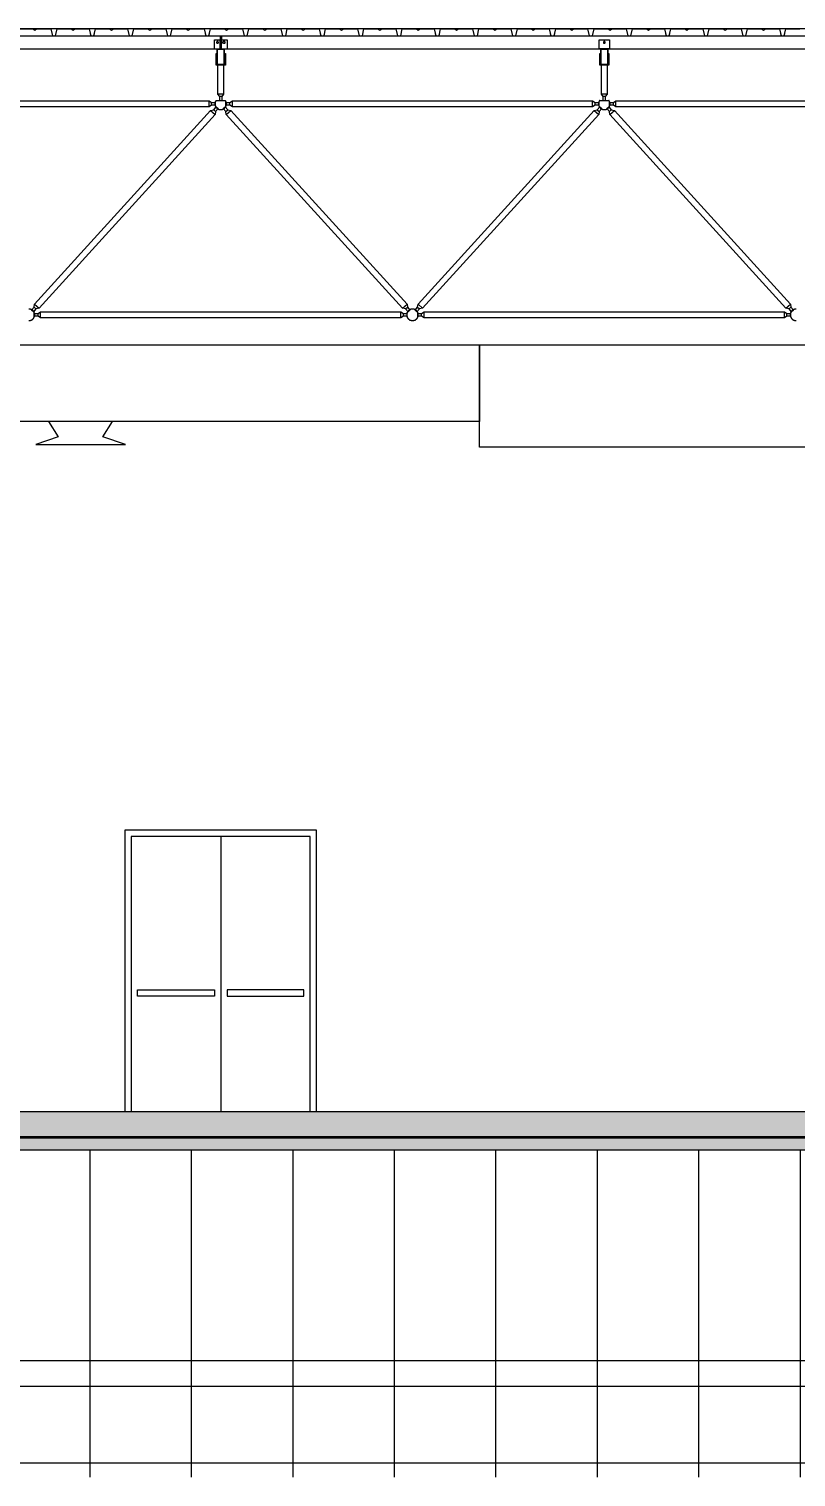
# Model space of a CAD drawing. Header units: centimetres. Extents: x 26200 to 152500, y -600 to 9300.
# Drawn here: x 130065 to 130665, y 914 to 2047 of the extents above; entities that cross this region are included whole.
import ezdxf

# ---------------------------------------------------------------- set-up
doc = ezdxf.new("R2010")
doc.units = ezdxf.units.CM
doc.layers.add('ROTAS-KESIT-KANAL-UFLEME', color=20, linetype='Continuous')
doc.layers.add('ROTAS-MIMARI-KESIT', color=8, linetype='Continuous')

msp = doc.modelspace()

# ---------------------------------------------------------------- hatches: boundary and pattern name
at = {"layer": 'ROTAS-MIMARI-KESIT'}
h = msp.add_hatch(dxfattribs=at)
h.set_pattern_fill('ANSI33', color=256, style=0)
h.set_pattern_definition([(45, (84445.261, 23206.629), (-4.49012806, 4.49012806), []), (45, (84449.7513, 23206.629), (-4.49012806, 4.49012806), [3.175, -1.5875])])
h.paths.add_polyline_path([(145009.7, 1180.4), (145009.7, 1200.4), (129119.7, 1200.4), (129119.7, 1180.4)])
h.paths.add_polyline_path([(145009.7, 1200.4), (145009.7, 1180.4), (146908.2, 1180.4), (146908.2, 1200.4)])
h = msp.add_hatch(dxfattribs=at)
h.set_pattern_fill('AR-CONC', color=256, scale=0.1, style=0)
h.set_pattern_definition([(50, (-3729.7674, 2354.189), (1.82184669, -0.159390855), [0.1905, -2.0955]), (355, (-3729.7674, 2354.189), (-0.352434214, 1.910568452), [0.1524, -1.676405842]), (100.4514447, (-3729.6156, 2354.1757), (1.46941247, 1.75117752), [0.161900088, -1.780902446]), (46.1842, (-3729.7674, 2354.697), (2.71079041, -0.42042328), [0.28575, -3.14325]), (96.6355576, (-3729.5415, 2354.662), (2.37404134, 2.474261246), [0.24285023, -2.67135608]), (351.1841512, (-3729.7674, 2354.697), (2.37404134, 2.474261246), [0.22859967, -2.51459732]), (21, (-3729.5134, 2354.57), (1.516143913, -1.022651982), [0.1905, -2.0955]), (326, (-3729.5134, 2354.57), (0.618020284, 1.841879661), [0.1524, -1.6764]), (71.451445, (-3729.387, 2354.4848), (2.134164193, 0.819227689), [0.161900088, -1.780899376]), (37.5, (-3729.7674, 2354.189), (0.0308860325, 0.8455503887), [0, -1.65608, 0, -1.7018, 0, -1.68275]), (7.5, (-3729.7674, 2354.189), (0.668196625, 1.001805748), [0, -0.97028, 0, -1.61798, 0, -0.64135]), (327.5, (-3730.33384, 2354.189), (1.3559059517, -0.05728744), [0, -0.635, 0, -1.9812, 0, -2.6289]), (317.5, (-3730.5878, 2354.189), (1.481291814, 0.25426491), [0, -0.8255, 0, -1.31572, 0, -1.8669])])
h.paths.add_polyline_path([(146882.7, 1180.4), (129119.7, 1180.4), (129119.7, 1170.4), (146882.7, 1170.4)])
h = msp.add_hatch(dxfattribs=at)
h.set_pattern_fill('LINE', color=256, scale=5, angle=45, style=0)
h.set_pattern_definition([(90, (279099.306, 394723.31), (-79.375, 0), [])])
h.paths.add_polyline_path([(127350.7, 1006.4), (127350.7, 1160.4), (129104.7, 1160.4), (129104.7, 1170.4), (144988.7, 1170.4), (144999.7, 1170.4), (146882.7, 1170.4), (146882.7, 924.4), (146868.2, 924.4), (146868.2, 914.4), (145584.7, 914.4), (145584.7, 924.4), (145565.2, 924.9), (145565.2, 1005.9), (145164.2, 1005.9), (145164.2, 924.4), (145144.7, 924.4), (145144.7, 914.4), (143784.7, 914.4), (143784.7, 924.4), (143765.2, 924.4), (143765.2, 1005.9), (143364.2, 1005.9), (143364.2, 924.4), (143344.7, 924.4), (143344.7, 914.4), (141984.7, 914.4), (141984.7, 924.4), (141965.2, 924.4), (141965.2, 1005.9), (141564.2, 1005.9), (141564.2, 924.4), (141544.7, 924.4), (141544.7, 914.4), (140184.7, 914.4), (140184.7, 924.4), (140165.2, 924.4), (140165.2, 1005.9), (139764.2, 1005.9), (139764.2, 924.4), (139744.7, 924.4), (139744.7, 914.4), (138384.7, 914.4), (138384.7, 924.4), (138365.2, 924.4), (138365.2, 1005.9), (137864.2, 1005.9), (137864.2, 924.4), (137844.7, 924.4), (137844.7, 914.4), (136584.7, 914.4), (136584.7, 924.4), (136565.2, 924.4), (136565.2, 1005.9), (136164.2, 1005.9), (136164.2, 924.4), (136144.7, 924.4), (136144.7, 914.4), (134784.7, 914.4), (134784.7, 924.4), (134765.2, 924.4), (134765.2, 1005.9), (134364.2, 1005.9), (134364.2, 924.4), (134344.7, 924.4), (134344.7, 914.4), (132984.7, 914.4), (132984.7, 924.4), (132965.2, 924.4), (132965.2, 1005.9), (132564.2, 1005.9), (132564.2, 924.4), (132544.7, 924.4), (132544.7, 914.4), (131184.7, 914.4), (131184.7, 924.4), (131165.2, 924.4), (131165.2, 1005.9), (130764.2, 1005.9), (130764.2, 924.4), (130744.7, 924.4), (130744.7, 914.4), (129379.7, 914.4), (129379.7, 924.4), (129365.2, 924.4), (129365.7, 1006.4)])

# ---------------------------------------------------------------- linework, layer by layer
at = {"layer": 'ROTAS-KESIT-KANAL-UFLEME'}
for points in [[(129828, 1800), (130417.2, 1800), (130417.2, 1740), (129828, 1740)], [(130417.2, 1800), (131039.1, 1800), (131039.1, 1720), (130417.2, 1720)]]:
    msp.add_lwpolyline(points, close=True, dxfattribs=at)
msp.add_lwpolyline([(130080.1, 1740), (130087.6, 1728), (130070.1, 1722), (130140.1, 1722), (130122.6, 1728), (130130.1, 1740)], dxfattribs=at)
at = {"layer": 'ROTAS-MIMARI-KESIT'}
for p, q in [((130214.7, 1415.4), (130214.7, 1200.4)), ((139849.7, 1179.4), (129119.7, 1179.4)), ((129119.7, 1170.4), (146882.7, 1170.4))]:
    msp.add_line(p, q, dxfattribs=at)
for points in [[(129112.2, 2041.5), (138109.7, 2041.5)], [(147194.7, 2047), (129122.2, 2047)], [(130056.7, 2047), (130067.7, 2047), (130069.2, 2046), (130070.7, 2047), (130081.7, 2047), (130083, 2041.5), (130085.5, 2041.5), (130086.7, 2047), (130097.7, 2047), (130099.2, 2046), (130100.7, 2047), (130111.7, 2047), (130113, 2041.5), (130115.5, 2041.5), (130115.9, 2043.4)], [(130112.5, 2043.4), (130113, 2041.5), (130115.5, 2041.5), (130116.7, 2047), (130127.7, 2047), (130129.2, 2046), (130130.7, 2047), (130141.7, 2047), (130143, 2041.5), (130145.5, 2041.5), (130146.7, 2047), (130157.7, 2047), (130159.2, 2046), (130160.7, 2047), (130171.7, 2047), (130173, 2041.5), (130175.5, 2041.5), (130176.7, 2047), (130187.7, 2047), (130189.2, 2046), (130190.7, 2047), (130201.7, 2047), (130203, 2041.5), (130205.5, 2041.5), (130205.9, 2043.4)], [(130202.5, 2043.4), (130203, 2041.5), (130205.5, 2041.5), (130206.7, 2047), (130217.7, 2047), (130219.2, 2046), (130220.7, 2047), (130231.7, 2047), (130233, 2041.5), (130235.5, 2041.5), (130236.7, 2047), (130247.7, 2047), (130249.2, 2046), (130250.7, 2047), (130261.7, 2047), (130263, 2041.5), (130265.5, 2041.5), (130266.7, 2047), (130277.7, 2047), (130279.2, 2046), (130280.7, 2047), (130291.7, 2047), (130293, 2041.5), (130295.5, 2041.5), (130295.9, 2043.4)], [(130214.2, 2041.5), (130214.2, 2038.5)], [(130215.2, 2041.5), (130215.2, 2038.5)], [(130292.5, 2043.4), (130293, 2041.5), (130295.5, 2041.5), (130296.7, 2047), (130307.7, 2047), (130309.2, 2046), (130310.7, 2047), (130321.7, 2047), (130323, 2041.5), (130325.5, 2041.5), (130326.7, 2047), (130337.7, 2047), (130339.2, 2046), (130340.7, 2047), (130351.7, 2047), (130353, 2041.5), (130355.5, 2041.5), (130356.7, 2047), (130367.7, 2047), (130369.2, 2046), (130370.7, 2047), (130381.7, 2047), (130383, 2041.5), (130385.5, 2041.5), (130385.9, 2043.4)], [(130382.5, 2043.4), (130383, 2041.5), (130385.5, 2041.5), (130386.7, 2047), (130397.7, 2047), (130399.2, 2046), (130400.7, 2047), (130411.7, 2047), (130413, 2041.5), (130415.5, 2041.5), (130416.7, 2047), (130427.7, 2047), (130429.2, 2046), (130430.7, 2047), (130441.7, 2047), (130443, 2041.5), (130445.5, 2041.5), (130446.7, 2047), (130457.7, 2047), (130459.2, 2046), (130460.7, 2047), (130471.7, 2047), (130473, 2041.5), (130475.5, 2041.5), (130475.9, 2043.4)], [(130472.5, 2043.4), (130473, 2041.5), (130475.5, 2041.5), (130476.7, 2047), (130487.7, 2047), (130489.2, 2046), (130490.7, 2047), (130501.7, 2047), (130503, 2041.5), (130505.5, 2041.5), (130506.7, 2047), (130517.7, 2047), (130519.2, 2046), (130520.7, 2047), (130531.7, 2047), (130533, 2041.5), (130535.5, 2041.5), (130536.7, 2047), (130547.7, 2047), (130549.2, 2046), (130550.7, 2047), (130561.7, 2047), (130563, 2041.5), (130565.5, 2041.5), (130565.9, 2043.4)], [(130562.5, 2043.4), (130563, 2041.5), (130565.5, 2041.5), (130566.7, 2047), (130577.7, 2047), (130579.2, 2046), (130580.7, 2047), (130591.7, 2047), (130593, 2041.5), (130595.5, 2041.5), (130596.7, 2047), (130607.7, 2047), (130609.2, 2046), (130610.7, 2047), (130621.7, 2047), (130623, 2041.5), (130625.5, 2041.5), (130626.7, 2047), (130637.7, 2047), (130639.2, 2046), (130640.7, 2047), (130651.7, 2047), (130653, 2041.5), (130655.5, 2041.5), (130655.9, 2043.4)], [(130652.5, 2043.4), (130653, 2041.5), (130655.5, 2041.5), (130656.7, 2047), (130667.7, 2047)], [(129112.2, 2031.5), (138109.7, 2031.5)], [(130209.7, 2031.5), (130219.7, 2031.5)], [(130217.7, 2019.2), (130217.7, 2031.2), (130211.7, 2031.2), (130211.7, 2019.2)], [(130214.2, 2031.5), (130214.2, 2038.5)], [(130215.2, 2031.5), (130215.2, 2038.5)], [(130216.9, 2037.2), (130216.9, 2037.2), (130216.9, 2037.2), (130216.9, 2037.2), (130216.8, 2037.2), (130216.8, 2037.2), (130216.8, 2037.2), (130216.8, 2037.2), (130216.8, 2037.2), (130216.8, 2037.2), (130216.7, 2037.2), (130216.7, 2037.2), (130216.7, 2037.2), (130216.7, 2037.2), (130216.7, 2037.1), (130216.7, 2037.1), (130216.6, 2037.1), (130216.6, 2037.1), (130216.6, 2037.1), (130216.6, 2037.1), (130216.6, 2037.1), (130216.6, 2037.1), (130216.5, 2037.1), (130216.5, 2037.1), (130216.5, 2037.1), (130216.5, 2037.1), (130216.5, 2037.1), (130216.5, 2037), (130216.5, 2037), (130216.4, 2037), (130216.4, 2037), (130216.4, 2037), (130216.4, 2037), (130216.4, 2037), (130216.4, 2037), (130216.4, 2036.9), (130216.4, 2036.9), (130216.3, 2036.9), (130216.3, 2036.9), (130216.3, 2036.9), (130216.3, 2036.9), (130216.3, 2036.9), (130216.3, 2036.8), (130216.3, 2036.8), (130216.3, 2036.8), (130216.3, 2036.8), (130216.3, 2036.8), (130216.3, 2036.8), (130216.2, 2036.7), (130216.2, 2036.7), (130216.2, 2036.7), (130216.2, 2036.7), (130216.2, 2036.7), (130216.2, 2036.7), (130216.2, 2036.6), (130216.2, 2036.6), (130216.2, 2036.6), (130216.2, 2036.6), (130216.2, 2036.6), (130216.2, 2036.6), (130216.2, 2036.5), (130216.2, 2036.5), (130216.2, 2036.5), (130216.2, 2036.5), (130216.2, 2036.5), (130216.2, 2036.5), (130216.2, 2036.5), (130216.2, 2036.4), (130216.2, 2036.4), (130216.2, 2036.4), (130216.2, 2036.4), (130216.2, 2036.4), (130216.2, 2036.4), (130216.2, 2036.3), (130216.2, 2036.3), (130216.2, 2036.3), (130216.2, 2036.3), (130216.2, 2036.3), (130216.2, 2036.3), (130216.2, 2036.2), (130216.2, 2036.2), (130216.3, 2036.2), (130216.3, 2036.2), (130216.3, 2036.2), (130216.3, 2036.2), (130216.3, 2036.1), (130216.3, 2036.1), (130216.3, 2036.1), (130216.3, 2036.1), (130216.3, 2036.1), (130216.3, 2036.1), (130216.3, 2036.1), (130216.4, 2036), (130216.4, 2036), (130216.4, 2036), (130216.4, 2036), (130216.4, 2036), (130216.4, 2036), (130216.4, 2036), (130216.4, 2036), (130216.5, 2035.9), (130216.5, 2035.9), (130216.5, 2035.9), (130216.5, 2035.9), (130216.5, 2035.9), (130216.5, 2035.9), (130216.5, 2035.9), (130216.6, 2035.9), (130216.6, 2035.9), (130216.6, 2035.9), (130216.6, 2035.8), (130216.6, 2035.8), (130216.6, 2035.8), (130216.7, 2035.8), (130216.7, 2035.8), (130216.7, 2035.8), (130216.7, 2035.8), (130216.7, 2035.8), (130216.7, 2035.8), (130216.8, 2035.8), (130216.8, 2035.8), (130216.8, 2035.8), (130216.8, 2035.8), (130216.8, 2035.8), (130216.8, 2035.8), (130216.9, 2035.8), (130216.9, 2035.8), (130216.9, 2035.8), (130216.9, 2035.8)], [(130217.5, 2037.2), (130216.9, 2037.2)], [(130217.5, 2035.8), (130216.9, 2035.8)], [(130217.5, 2035.8), (130217.5, 2035.8), (130217.5, 2035.8), (130217.5, 2035.8), (130217.6, 2035.8), (130217.6, 2035.8), (130217.6, 2035.8), (130217.6, 2035.8), (130217.6, 2035.8), (130217.6, 2035.8), (130217.7, 2035.8), (130217.7, 2035.8), (130217.7, 2035.8), (130217.7, 2035.8), (130217.7, 2035.8), (130217.7, 2035.8), (130217.8, 2035.8), (130217.8, 2035.8), (130217.8, 2035.8), (130217.8, 2035.9), (130217.8, 2035.9), (130217.8, 2035.9), (130217.9, 2035.9), (130217.9, 2035.9), (130217.9, 2035.9), (130217.9, 2035.9), (130217.9, 2035.9), (130217.9, 2035.9), (130217.9, 2035.9), (130218, 2036), (130218, 2036), (130218, 2036), (130218, 2036), (130218, 2036), (130218, 2036), (130218, 2036), (130218, 2036), (130218.1, 2036.1), (130218.1, 2036.1), (130218.1, 2036.1), (130218.1, 2036.1), (130218.1, 2036.1), (130218.1, 2036.1), (130218.1, 2036.1), (130218.1, 2036.2), (130218.1, 2036.2), (130218.1, 2036.2), (130218.1, 2036.2), (130218.1, 2036.2), (130218.2, 2036.2), (130218.2, 2036.3), (130218.2, 2036.3), (130218.2, 2036.3), (130218.2, 2036.3), (130218.2, 2036.3), (130218.2, 2036.3), (130218.2, 2036.4), (130218.2, 2036.4), (130218.2, 2036.4), (130218.2, 2036.4), (130218.2, 2036.4), (130218.2, 2036.4), (130218.2, 2036.5), (130218.2, 2036.5), (130218.2, 2036.5), (130218.2, 2036.5), (130218.2, 2036.5), (130218.2, 2036.5), (130218.2, 2036.5), (130218.2, 2036.6), (130218.2, 2036.6), (130218.2, 2036.6), (130218.2, 2036.6), (130218.2, 2036.6), (130218.2, 2036.6), (130218.2, 2036.7), (130218.2, 2036.7), (130218.2, 2036.7), (130218.2, 2036.7), (130218.2, 2036.7), (130218.1, 2036.7), (130218.1, 2036.8), (130218.1, 2036.8), (130218.1, 2036.8), (130218.1, 2036.8), (130218.1, 2036.8), (130218.1, 2036.8), (130218.1, 2036.9), (130218.1, 2036.9), (130218.1, 2036.9), (130218.1, 2036.9), (130218.1, 2036.9), (130218, 2036.9), (130218, 2036.9), (130218, 2037), (130218, 2037), (130218, 2037), (130218, 2037), (130218, 2037), (130218, 2037), (130217.9, 2037), (130217.9, 2037), (130217.9, 2037.1), (130217.9, 2037.1), (130217.9, 2037.1), (130217.9, 2037.1), (130217.9, 2037.1), (130217.8, 2037.1), (130217.8, 2037.1), (130217.8, 2037.1), (130217.8, 2037.1), (130217.8, 2037.1), (130217.8, 2037.1), (130217.7, 2037.1), (130217.7, 2037.1), (130217.7, 2037.2), (130217.7, 2037.2), (130217.7, 2037.2), (130217.7, 2037.2), (130217.6, 2037.2), (130217.6, 2037.2), (130217.6, 2037.2), (130217.6, 2037.2), (130217.6, 2037.2), (130217.6, 2037.2), (130217.5, 2037.2), (130217.5, 2037.2), (130217.5, 2037.2), (130217.5, 2037.2)], [(130518.7, 2031.5), (130510.7, 2031.5)], [(130517.7, 2019.2), (130517.7, 2031.2), (130511.7, 2031.2), (130511.7, 2019.2)], [(130211.1, 2025.9), (130211.6, 2025.9)], [(130211.1, 2024.5), (130211.6, 2024.5)], [(130212.3, 2018.7), (130212.3, 1996.1), (130213.7, 1994.1), (130213.7, 1991.1)], [(130215.7, 1991.1), (130215.7, 1994.1), (130217.1, 1996.1), (130217.1, 2018.7)], [(130217.8, 2025.9), (130218.3, 2025.9)], [(130217.8, 2024.5), (130218.3, 2024.5)], [(130511.1, 2025.9), (130511.6, 2025.9)], [(130511.1, 2024.5), (130511.6, 2024.5)], [(130512.3, 2018.7), (130512.3, 1996.1), (130513.7, 1994.1), (130513.7, 1991.1)], [(130515.7, 1991.1), (130515.7, 1994.1), (130517.1, 1996.1), (130517.1, 2018.7)], [(130517.8, 2025.9), (130518.3, 2025.9)], [(130517.8, 2024.5), (130518.3, 2024.5)], [(130217.1, 1996.1), (130212.3, 1996.1)], [(130215.7, 1994.1), (130213.7, 1994.1)], [(130517.1, 1996.1), (130512.3, 1996.1)], [(130515.7, 1994.1), (130513.7, 1994.1)], [(129918.8, 1989.4), (129921.8, 1989.4), (129923.8, 1990.8), (130205.6, 1990.8), (130207.6, 1989.4), (130210.6, 1989.4)], [(130210.6, 1987.4), (130207.6, 1987.4), (130205.6, 1986), (129923.8, 1986), (129921.8, 1987.4), (129918.8, 1987.4)], [(130205.6, 1986), (130205.6, 1990.8)], [(130206.8, 1983.3), (130210.4, 1980)], [(130207.6, 1987.4), (130207.6, 1989.4)], [(130209.2, 1983.8), (130210.7, 1982.5)], [(130211.1, 1991.1), (130211, 1991), (130210.9, 1990.8), (130210.8, 1990.7), (130210.8, 1990.6), (130210.7, 1990.4), (130210.6, 1990.3), (130210.6, 1990.2), (130210.5, 1990), (130210.5, 1989.9), (130210.4, 1989.8), (130210.4, 1989.7), (130210.4, 1989.7), (130210.4, 1989.6), (130210.3, 1989.5), (130210.3, 1989.4), (130210.3, 1989.3), (130210.3, 1989.3), (130210.3, 1989.2), (130210.3, 1989.1), (130210.2, 1989), (130210.2, 1988.9), (130210.2, 1988.9), (130210.2, 1988.8), (130210.2, 1988.7), (130210.2, 1988.6), (130210.2, 1988.6), (130210.2, 1988.5), (130210.2, 1988.4), (130210.2, 1988.3), (130210.2, 1988.2), (130210.2, 1988.2), (130210.2, 1988.1), (130210.2, 1988), (130210.2, 1987.9), (130210.2, 1987.8), (130210.2, 1987.8), (130210.3, 1987.7), (130210.3, 1987.5), (130210.3, 1987.4), (130210.4, 1987.2), (130210.4, 1987.1), (130210.4, 1986.9), (130210.5, 1986.8), (130210.5, 1986.6), (130210.6, 1986.5), (130210.7, 1986.4), (130210.7, 1986.2), (130210.8, 1986.1), (130210.9, 1986), (130211, 1985.9), (130211.1, 1985.7), (130211.2, 1985.6), (130211.3, 1985.5), (130211.4, 1985.4), (130211.5, 1985.3), (130211.5, 1985.2), (130211.6, 1985.1), (130211.6, 1985.1), (130211.7, 1985), (130211.8, 1985), (130211.8, 1984.9), (130211.9, 1984.9), (130211.9, 1984.8), (130212, 1984.8), (130212.1, 1984.7), (130212.1, 1984.7), (130212.2, 1984.6), (130212.3, 1984.6), (130212.3, 1984.6), (130212.4, 1984.5), (130212.5, 1984.5), (130212.5, 1984.4), (130212.6, 1984.4), (130212.7, 1984.4), (130212.8, 1984.3), (130212.8, 1984.3), (130212.9, 1984.3), (130213, 1984.2), (130213, 1984.2), (130213.1, 1984.2), (130213.2, 1984.1), (130213.3, 1984.1), (130213.3, 1984.1), (130213.5, 1984.1), (130213.6, 1984), (130213.8, 1984), (130213.9, 1983.9), (130214.1, 1983.9), (130214.2, 1983.9), (130214.4, 1983.9), (130214.5, 1983.9), (130214.7, 1983.9), (130214.8, 1983.9), (130215, 1983.9), (130215.1, 1983.9), (130215.3, 1983.9), (130215.4, 1983.9), (130215.6, 1984), (130215.8, 1984), (130215.9, 1984.1), (130216.1, 1984.1), (130216.1, 1984.1), (130216.2, 1984.1), (130216.3, 1984.2), (130216.4, 1984.2), (130216.4, 1984.2), (130216.5, 1984.3), (130216.6, 1984.3), (130216.6, 1984.3), (130216.7, 1984.4), (130216.8, 1984.4), (130216.9, 1984.4), (130216.9, 1984.5), (130217, 1984.5), (130217.1, 1984.6), (130217.1, 1984.6), (130217.2, 1984.6), (130217.3, 1984.7), (130217.3, 1984.7), (130217.4, 1984.8), (130217.5, 1984.8), (130217.5, 1984.9), (130217.6, 1984.9), (130217.6, 1985), (130217.7, 1985), (130217.8, 1985.1), (130217.8, 1985.1), (130217.9, 1985.2), (130217.9, 1985.3), (130218, 1985.4), (130218.1, 1985.5), (130218.2, 1985.6), (130218.3, 1985.7), (130218.4, 1985.9), (130218.5, 1986), (130218.6, 1986.1), (130218.7, 1986.2), (130218.7, 1986.4), (130218.8, 1986.5), (130218.8, 1986.6), (130218.9, 1986.8), (130219, 1986.9), (130219, 1987.1), (130219, 1987.2), (130219.1, 1987.4), (130219.1, 1987.5), (130219.1, 1987.7), (130219.2, 1987.8), (130219.2, 1987.8), (130219.2, 1987.9), (130219.2, 1988), (130219.2, 1988.1), (130219.2, 1988.2), (130219.2, 1988.2), (130219.2, 1988.3), (130219.2, 1988.4), (130219.2, 1988.5), (130219.2, 1988.6), (130219.2, 1988.6), (130219.2, 1988.7), (130219.2, 1988.8), (130219.2, 1988.9), (130219.2, 1988.9), (130219.2, 1989), (130219.1, 1989.1), (130219.1, 1989.2), (130219.1, 1989.3), (130219.1, 1989.3), (130219.1, 1989.4), (130219.1, 1989.5), (130219, 1989.6), (130219, 1989.7), (130219, 1989.7), (130219, 1989.8), (130218.9, 1989.9), (130218.9, 1990), (130218.8, 1990.2), (130218.8, 1990.3), (130218.7, 1990.4), (130218.6, 1990.6), (130218.5, 1990.7), (130218.5, 1990.8), (130218.4, 1991), (130218.3, 1991.1)], [(130210.6, 1986.5), (130210.6, 1990.2)], [(130210.6, 1986.6), (130213.3, 1984.1)], [(130211.1, 1991.1), (130218.3, 1991.1)], [(130216.1, 1984.1), (130218.8, 1986.6)], [(130218.7, 1982.5), (130220.2, 1983.8)], [(130218.8, 1989.4), (130221.8, 1989.4), (130223.8, 1990.8), (130505.6, 1990.8), (130507.6, 1989.4), (130510.6, 1989.4)], [(130218.8, 1986.5), (130218.8, 1990.2)], [(130510.6, 1987.4), (130507.6, 1987.4), (130505.6, 1986), (130223.8, 1986), (130221.8, 1987.4), (130218.8, 1987.4)], [(130219, 1980), (130222.6, 1983.3)], [(130221.8, 1987.4), (130221.8, 1989.4)], [(130223.8, 1986), (130223.8, 1990.8)], [(130505.6, 1986), (130505.6, 1990.8)], [(130506.8, 1983.3), (130510.4, 1980)], [(130507.6, 1987.4), (130507.6, 1989.4)], [(130509.2, 1983.8), (130510.7, 1982.5)], [(130511.1, 1991.1), (130511, 1991), (130510.9, 1990.8), (130510.8, 1990.7), (130510.8, 1990.6), (130510.7, 1990.4), (130510.6, 1990.3), (130510.6, 1990.2), (130510.5, 1990), (130510.5, 1989.9), (130510.4, 1989.8), (130510.4, 1989.7), (130510.4, 1989.7), (130510.4, 1989.6), (130510.3, 1989.5), (130510.3, 1989.4), (130510.3, 1989.3), (130510.3, 1989.3), (130510.3, 1989.2), (130510.3, 1989.1), (130510.2, 1989), (130510.2, 1988.9), (130510.2, 1988.9), (130510.2, 1988.8), (130510.2, 1988.7), (130510.2, 1988.6), (130510.2, 1988.6), (130510.2, 1988.5), (130510.2, 1988.4), (130510.2, 1988.3), (130510.2, 1988.2), (130510.2, 1988.2), (130510.2, 1988.1), (130510.2, 1988), (130510.2, 1987.9), (130510.2, 1987.8), (130510.2, 1987.8), (130510.3, 1987.7), (130510.3, 1987.5), (130510.3, 1987.4), (130510.4, 1987.2), (130510.4, 1987.1), (130510.4, 1986.9), (130510.5, 1986.8), (130510.5, 1986.6), (130510.6, 1986.5), (130510.7, 1986.4), (130510.7, 1986.2), (130510.8, 1986.1), (130510.9, 1986), (130511, 1985.9), (130511.1, 1985.7), (130511.2, 1985.6), (130511.3, 1985.5), (130511.4, 1985.4), (130511.5, 1985.3), (130511.5, 1985.2), (130511.6, 1985.1), (130511.6, 1985.1), (130511.7, 1985), (130511.8, 1985), (130511.8, 1984.9), (130511.9, 1984.9), (130511.9, 1984.8), (130512, 1984.8), (130512.1, 1984.7), (130512.1, 1984.7), (130512.2, 1984.6), (130512.3, 1984.6), (130512.3, 1984.6), (130512.4, 1984.5), (130512.5, 1984.5), (130512.5, 1984.4), (130512.6, 1984.4), (130512.7, 1984.4), (130512.8, 1984.3), (130512.8, 1984.3), (130512.9, 1984.3), (130513, 1984.2), (130513, 1984.2), (130513.1, 1984.2), (130513.2, 1984.1), (130513.3, 1984.1), (130513.3, 1984.1), (130513.5, 1984.1), (130513.6, 1984), (130513.8, 1984), (130513.9, 1983.9), (130514.1, 1983.9), (130514.2, 1983.9), (130514.4, 1983.9), (130514.5, 1983.9), (130514.7, 1983.9), (130514.8, 1983.9), (130515, 1983.9), (130515.1, 1983.9), (130515.3, 1983.9), (130515.4, 1983.9), (130515.6, 1984), (130515.8, 1984), (130515.9, 1984.1), (130516.1, 1984.1), (130516.1, 1984.1), (130516.2, 1984.1), (130516.3, 1984.2), (130516.4, 1984.2), (130516.4, 1984.2), (130516.5, 1984.3), (130516.6, 1984.3), (130516.6, 1984.3), (130516.7, 1984.4), (130516.8, 1984.4), (130516.9, 1984.4), (130516.9, 1984.5), (130517, 1984.5), (130517.1, 1984.6), (130517.1, 1984.6), (130517.2, 1984.6), (130517.3, 1984.7), (130517.3, 1984.7), (130517.4, 1984.8), (130517.5, 1984.8), (130517.5, 1984.9), (130517.6, 1984.9), (130517.6, 1985), (130517.7, 1985), (130517.8, 1985.1), (130517.8, 1985.1), (130517.9, 1985.2), (130517.9, 1985.3), (130518, 1985.4), (130518.1, 1985.5), (130518.2, 1985.6), (130518.3, 1985.7), (130518.4, 1985.9), (130518.5, 1986), (130518.6, 1986.1), (130518.7, 1986.2), (130518.7, 1986.4), (130518.8, 1986.5), (130518.8, 1986.6), (130518.9, 1986.8), (130519, 1986.9), (130519, 1987.1), (130519, 1987.2), (130519.1, 1987.4), (130519.1, 1987.5), (130519.1, 1987.7), (130519.2, 1987.8), (130519.2, 1987.8), (130519.2, 1987.9), (130519.2, 1988), (130519.2, 1988.1), (130519.2, 1988.2), (130519.2, 1988.2), (130519.2, 1988.3), (130519.2, 1988.4), (130519.2, 1988.5), (130519.2, 1988.6), (130519.2, 1988.6), (130519.2, 1988.7), (130519.2, 1988.8), (130519.2, 1988.9), (130519.2, 1988.9), (130519.2, 1989), (130519.1, 1989.1), (130519.1, 1989.2), (130519.1, 1989.3), (130519.1, 1989.3), (130519.1, 1989.4), (130519.1, 1989.5), (130519, 1989.6), (130519, 1989.7), (130519, 1989.7), (130519, 1989.8), (130518.9, 1989.9), (130518.9, 1990), (130518.8, 1990.2), (130518.8, 1990.3), (130518.7, 1990.4), (130518.6, 1990.6), (130518.5, 1990.7), (130518.5, 1990.8), (130518.4, 1991), (130518.3, 1991.1)], [(130510.6, 1986.5), (130510.6, 1990.2)], [(130510.6, 1986.6), (130513.3, 1984.1)], [(130511.1, 1991.1), (130518.3, 1991.1)], [(130516.1, 1984.1), (130518.8, 1986.6)], [(130518.7, 1982.5), (130520.2, 1983.8)], [(130518.8, 1989.4), (130521.8, 1989.4), (130523.8, 1990.8), (130805.6, 1990.8), (130807.6, 1989.4), (130810.6, 1989.4)], [(130518.8, 1986.5), (130518.8, 1990.2)], [(130810.6, 1987.4), (130807.6, 1987.4), (130805.6, 1986), (130523.8, 1986), (130521.8, 1987.4), (130518.8, 1987.4)], [(130519, 1980), (130522.6, 1983.3)], [(130521.8, 1987.4), (130521.8, 1989.4)], [(130523.8, 1986), (130523.8, 1990.8)], [(130064.7, 1818.9), (130064.8, 1818.9), (130064.9, 1818.9), (130065, 1818.9), (130065.1, 1818.9), (130065.2, 1818.9), (130065.3, 1818.9), (130065.4, 1818.9), (130065.5, 1819), (130065.6, 1819), (130065.7, 1819), (130065.8, 1819), (130065.9, 1819.1), (130066, 1819.1), (130066.1, 1819.1), (130066.2, 1819.2), (130066.4, 1819.2), (130066.5, 1819.2), (130066.6, 1819.3), (130066.7, 1819.3), (130066.8, 1819.4), (130066.9, 1819.4), (130067, 1819.5), (130067.1, 1819.6), (130067.2, 1819.6), (130067.3, 1819.7), (130067.4, 1819.8), (130067.4, 1819.8), (130067.5, 1819.9), (130067.6, 1820), (130067.7, 1820), (130067.8, 1820.1), (130067.9, 1820.2), (130068, 1820.3), (130068, 1820.4), (130068.1, 1820.5), (130068.2, 1820.6), (130068.3, 1820.6), (130068.3, 1820.7), (130068.4, 1820.8), (130068.5, 1820.9), (130068.5, 1821), (130068.6, 1821.1), (130068.6, 1821.2), (130068.7, 1821.3), (130068.7, 1821.4), (130068.8, 1821.5), (130068.8, 1821.6), (130068.9, 1821.7), (130068.9, 1821.8), (130069, 1821.9), (130069, 1822), (130069, 1822.1), (130069.1, 1822.3), (130069.1, 1822.4), (130069.1, 1822.5), (130069.1, 1822.6), (130069.1, 1822.7), (130069.2, 1822.8), (130069.2, 1822.9), (130069.2, 1823), (130069.2, 1823.1), (130069.2, 1823.2), (130069.2, 1823.3), (130069.2, 1823.4), (130069.2, 1823.5), (130069.2, 1823.6), (130069.2, 1823.7), (130069.2, 1823.8), (130069.2, 1823.9), (130069.2, 1824), (130069.1, 1824.1), (130069.1, 1824.2), (130069.1, 1824.3), (130069.1, 1824.4), (130069.1, 1824.5), (130069, 1824.6), (130069, 1824.7), (130069, 1824.8), (130068.9, 1824.9), (130068.9, 1825), (130068.8, 1825.1), (130068.8, 1825.2), (130068.7, 1825.4), (130068.7, 1825.5), (130068.6, 1825.6), (130068.6, 1825.7), (130068.5, 1825.8), (130068.5, 1825.8), (130068.4, 1825.9), (130068.3, 1826), (130068.3, 1826.1), (130068.2, 1826.2), (130068.1, 1826.3), (130068, 1826.4), (130068, 1826.5), (130067.9, 1826.6), (130067.8, 1826.6), (130067.7, 1826.7), (130067.6, 1826.8), (130067.5, 1826.9), (130067.4, 1827), (130067.4, 1827), (130067.3, 1827.1), (130067.2, 1827.2), (130067.1, 1827.2), (130067, 1827.3), (130066.9, 1827.3), (130066.8, 1827.4), (130066.7, 1827.4), (130066.6, 1827.5), (130066.5, 1827.5), (130066.4, 1827.6), (130066.2, 1827.6), (130066.1, 1827.6), (130066, 1827.7), (130065.9, 1827.7), (130065.8, 1827.7), (130065.7, 1827.8), (130065.6, 1827.8), (130065.5, 1827.8), (130065.4, 1827.8), (130065.3, 1827.8), (130065.2, 1827.9), (130065.1, 1827.9), (130065, 1827.9), (130064.9, 1827.9), (130064.8, 1827.9), (130064.7, 1827.9)], [(130066.1, 1827.7), (130068.8, 1825.2)], [(130068.7, 1829.3), (130070.2, 1828)], [(130068.8, 1824.4), (130071.8, 1824.4), (130073.8, 1825.8), (130355.6, 1825.8), (130357.6, 1824.4), (130360.6, 1824.4)], [(130068.8, 1821.5), (130068.8, 1825.2)], [(130069, 1831.7), (130072.6, 1828.5)], [(130071.8, 1822.4), (130071.8, 1824.4)], [(130073.8, 1821), (130073.8, 1825.8)], [(130355.6, 1821), (130355.6, 1825.8)], [(130356.8, 1828.5), (130360.4, 1831.7)], [(130357.6, 1822.4), (130357.6, 1824.4)], [(130359.2, 1828), (130360.7, 1829.3)], [(130360.6, 1825.2), (130363.3, 1827.7)], [(130360.6, 1821.5), (130360.6, 1825.2)], [(130366.1, 1827.7), (130368.8, 1825.2)], [(130368.7, 1829.3), (130370.2, 1828)], [(130368.8, 1824.4), (130371.8, 1824.4), (130373.8, 1825.8), (130655.6, 1825.8), (130657.6, 1824.4), (130660.6, 1824.4)], [(130368.8, 1821.5), (130368.8, 1825.2)], [(130369, 1831.7), (130372.6, 1828.5)], [(130371.8, 1822.4), (130371.8, 1824.4)], [(130373.8, 1821), (130373.8, 1825.8)], [(130655.6, 1821), (130655.6, 1825.8)], [(130656.8, 1828.5), (130660.4, 1831.7)], [(130657.6, 1822.4), (130657.6, 1824.4)], [(130659.2, 1828), (130660.7, 1829.3)], [(130664.7, 1827.9), (130664.6, 1827.9), (130664.5, 1827.9), (130664.4, 1827.9), (130664.3, 1827.9), (130664.2, 1827.9), (130664.1, 1827.8), (130664, 1827.8), (130663.9, 1827.8), (130663.8, 1827.8), (130663.7, 1827.8), (130663.6, 1827.7), (130663.5, 1827.7), (130663.4, 1827.7), (130663.2, 1827.6), (130663.1, 1827.6), (130663, 1827.6), (130662.9, 1827.5), (130662.8, 1827.5), (130662.7, 1827.4), (130662.6, 1827.4), (130662.5, 1827.3), (130662.4, 1827.3), (130662.3, 1827.2), (130662.2, 1827.2), (130662.1, 1827.1), (130662, 1827), (130662, 1827), (130661.9, 1826.9), (130661.8, 1826.8), (130661.7, 1826.7), (130661.6, 1826.6), (130661.5, 1826.6), (130661.4, 1826.5), (130661.4, 1826.4), (130661.3, 1826.3), (130661.2, 1826.2), (130661.1, 1826.1), (130661.1, 1826), (130661, 1825.9), (130660.9, 1825.8), (130660.9, 1825.8), (130660.8, 1825.7), (130660.8, 1825.6), (130660.7, 1825.5), (130660.6, 1825.4), (130660.6, 1825.2), (130660.6, 1825.1), (130660.5, 1825), (130660.5, 1824.9), (130660.4, 1824.8), (130660.4, 1824.7), (130660.4, 1824.6), (130660.3, 1824.5), (130660.3, 1824.4), (130660.3, 1824.3), (130660.3, 1824.2), (130660.3, 1824.1), (130660.2, 1824), (130660.2, 1823.9), (130660.2, 1823.8), (130660.2, 1823.7), (130660.2, 1823.6), (130660.2, 1823.5), (130660.2, 1823.4), (130660.2, 1823.3), (130660.2, 1823.2), (130660.2, 1823.1), (130660.2, 1823), (130660.2, 1822.9), (130660.2, 1822.8), (130660.3, 1822.7), (130660.3, 1822.6), (130660.3, 1822.5), (130660.3, 1822.4), (130660.3, 1822.3), (130660.4, 1822.1), (130660.4, 1822), (130660.4, 1821.9), (130660.5, 1821.8), (130660.5, 1821.7), (130660.6, 1821.6), (130660.6, 1821.5), (130660.6, 1821.4), (130660.7, 1821.3), (130660.8, 1821.2), (130660.8, 1821.1), (130660.9, 1821), (130660.9, 1820.9), (130661, 1820.8), (130661.1, 1820.7), (130661.1, 1820.6), (130661.2, 1820.6), (130661.3, 1820.5), (130661.4, 1820.4), (130661.4, 1820.3), (130661.5, 1820.2), (130661.6, 1820.1), (130661.7, 1820), (130661.8, 1820), (130661.9, 1819.9), (130662, 1819.8), (130662, 1819.8), (130662.1, 1819.7), (130662.2, 1819.6), (130662.3, 1819.6), (130662.4, 1819.5), (130662.5, 1819.4), (130662.6, 1819.4), (130662.7, 1819.3), (130662.8, 1819.3), (130662.9, 1819.2), (130663, 1819.2), (130663.1, 1819.2), (130663.2, 1819.1), (130663.4, 1819.1), (130663.5, 1819.1), (130663.6, 1819), (130663.7, 1819), (130663.8, 1819), (130663.9, 1819), (130664, 1818.9), (130664.1, 1818.9), (130664.2, 1818.9), (130664.3, 1818.9), (130664.4, 1818.9), (130664.5, 1818.9), (130664.6, 1818.9), (130664.7, 1818.9)], [(130660.6, 1825.2), (130663.3, 1827.7)], [(130660.6, 1821.5), (130660.6, 1825.2)], [(130360.6, 1822.4), (130357.6, 1822.4), (130355.6, 1821), (130073.8, 1821), (130071.8, 1822.4), (130068.8, 1822.4)], [(130660.6, 1822.4), (130657.6, 1822.4), (130655.6, 1821), (130373.8, 1821), (130371.8, 1822.4), (130368.8, 1822.4)], [(130289.7, 1200.4), (130289.7, 1420.4), (130139.7, 1420.4), (130139.7, 1200.4)], [(130284.7, 1200.4), (130284.7, 1415.4), (130144.7, 1415.4), (130144.7, 1200.4)], [(145009.7, 1180.4), (129119.7, 1180.4), (129119.7, 1200.4), (145009.7, 1200.4)], [(130764.7, 1005.4), (129374.2, 1005.4)], [(129374.2, 925.4), (130764.7, 925.4)]]:
    msp.add_lwpolyline(points, dxfattribs=at)
for points in [[(130209.7, 2038.5), (130219.7, 2038.5), (130219.7, 2031.2), (130209.7, 2031.2)], [(130211.1, 2027.7), (130211.6, 2027.7), (130211.6, 2019.2), (130217.8, 2019.2), (130217.8, 2027.7), (130218.3, 2027.7), (130218.3, 2018.7), (130211.1, 2018.7)], [(130212.9, 2036.5), (130212.9, 2036.5), (130212.9, 2036.5), (130212.9, 2036.5), (130212.9, 2036.5), (130212.9, 2036.6), (130212.9, 2036.6), (130212.9, 2036.6), (130212.9, 2036.6), (130212.9, 2036.6), (130212.9, 2036.6), (130212.9, 2036.7), (130212.9, 2036.7), (130212.9, 2036.7), (130212.9, 2036.7), (130212.9, 2036.7), (130212.8, 2036.7), (130212.8, 2036.8), (130212.8, 2036.8), (130212.8, 2036.8), (130212.8, 2036.8), (130212.8, 2036.8), (130212.8, 2036.8), (130212.8, 2036.9), (130212.8, 2036.9), (130212.8, 2036.9), (130212.8, 2036.9), (130212.8, 2036.9), (130212.7, 2036.9), (130212.7, 2036.9), (130212.7, 2037), (130212.7, 2037), (130212.7, 2037), (130212.7, 2037), (130212.7, 2037), (130212.7, 2037), (130212.6, 2037), (130212.6, 2037), (130212.6, 2037.1), (130212.6, 2037.1), (130212.6, 2037.1), (130212.6, 2037.1), (130212.6, 2037.1), (130212.5, 2037.1), (130212.5, 2037.1), (130212.5, 2037.1), (130212.5, 2037.1), (130212.5, 2037.1), (130212.5, 2037.1), (130212.4, 2037.1), (130212.4, 2037.1), (130212.4, 2037.2), (130212.4, 2037.2), (130212.4, 2037.2), (130212.4, 2037.2), (130212.3, 2037.2), (130212.3, 2037.2), (130212.3, 2037.2), (130212.3, 2037.2), (130212.3, 2037.2), (130212.3, 2037.2), (130212.2, 2037.2), (130212.2, 2037.2), (130212.2, 2037.2), (130212.2, 2037.2), (130212.2, 2037.2), (130212.2, 2037.2), (130212.2, 2037.2), (130212.1, 2037.2), (130212.1, 2037.2), (130212.1, 2037.2), (130212.1, 2037.2), (130212.1, 2037.2), (130212.1, 2037.2), (130212, 2037.2), (130212, 2037.2), (130212, 2037.2), (130212, 2037.2), (130212, 2037.1), (130212, 2037.1), (130211.9, 2037.1), (130211.9, 2037.1), (130211.9, 2037.1), (130211.9, 2037.1), (130211.9, 2037.1), (130211.9, 2037.1), (130211.8, 2037.1), (130211.8, 2037.1), (130211.8, 2037.1), (130211.8, 2037.1), (130211.8, 2037.1), (130211.8, 2037), (130211.8, 2037), (130211.7, 2037), (130211.7, 2037), (130211.7, 2037), (130211.7, 2037), (130211.7, 2037), (130211.7, 2037), (130211.7, 2036.9), (130211.7, 2036.9), (130211.6, 2036.9), (130211.6, 2036.9), (130211.6, 2036.9), (130211.6, 2036.9), (130211.6, 2036.9), (130211.6, 2036.8), (130211.6, 2036.8), (130211.6, 2036.8), (130211.6, 2036.8), (130211.6, 2036.8), (130211.6, 2036.8), (130211.5, 2036.7), (130211.5, 2036.7), (130211.5, 2036.7), (130211.5, 2036.7), (130211.5, 2036.7), (130211.5, 2036.7), (130211.5, 2036.6), (130211.5, 2036.6), (130211.5, 2036.6), (130211.5, 2036.6), (130211.5, 2036.6), (130211.5, 2036.6), (130211.5, 2036.5), (130211.5, 2036.5), (130211.5, 2036.5), (130211.5, 2036.5), (130211.5, 2036.5), (130211.5, 2036.5), (130211.5, 2036.5), (130211.5, 2036.4), (130211.5, 2036.4), (130211.5, 2036.4), (130211.5, 2036.4), (130211.5, 2036.4), (130211.5, 2036.4), (130211.5, 2036.3), (130211.5, 2036.3), (130211.5, 2036.3), (130211.5, 2036.3), (130211.5, 2036.3), (130211.5, 2036.3), (130211.5, 2036.2), (130211.5, 2036.2), (130211.6, 2036.2), (130211.6, 2036.2), (130211.6, 2036.2), (130211.6, 2036.2), (130211.6, 2036.1), (130211.6, 2036.1), (130211.6, 2036.1), (130211.6, 2036.1), (130211.6, 2036.1), (130211.6, 2036.1), (130211.6, 2036.1), (130211.7, 2036), (130211.7, 2036), (130211.7, 2036), (130211.7, 2036), (130211.7, 2036), (130211.7, 2036), (130211.7, 2036), (130211.7, 2036), (130211.8, 2035.9), (130211.8, 2035.9), (130211.8, 2035.9), (130211.8, 2035.9), (130211.8, 2035.9), (130211.8, 2035.9), (130211.8, 2035.9), (130211.9, 2035.9), (130211.9, 2035.9), (130211.9, 2035.9), (130211.9, 2035.8), (130211.9, 2035.8), (130211.9, 2035.8), (130212, 2035.8), (130212, 2035.8), (130212, 2035.8), (130212, 2035.8), (130212, 2035.8), (130212, 2035.8), (130212.1, 2035.8), (130212.1, 2035.8), (130212.1, 2035.8), (130212.1, 2035.8), (130212.1, 2035.8), (130212.1, 2035.8), (130212.2, 2035.8), (130212.2, 2035.8), (130212.2, 2035.8), (130212.2, 2035.8), (130212.2, 2035.8), (130212.2, 2035.8), (130212.2, 2035.8), (130212.3, 2035.8), (130212.3, 2035.8), (130212.3, 2035.8), (130212.3, 2035.8), (130212.3, 2035.8), (130212.3, 2035.8), (130212.4, 2035.8), (130212.4, 2035.8), (130212.4, 2035.8), (130212.4, 2035.8), (130212.4, 2035.8), (130212.4, 2035.8), (130212.5, 2035.8), (130212.5, 2035.8), (130212.5, 2035.8), (130212.5, 2035.9), (130212.5, 2035.9), (130212.5, 2035.9), (130212.6, 2035.9), (130212.6, 2035.9), (130212.6, 2035.9), (130212.6, 2035.9), (130212.6, 2035.9), (130212.6, 2035.9), (130212.6, 2035.9), (130212.7, 2036), (130212.7, 2036), (130212.7, 2036), (130212.7, 2036), (130212.7, 2036), (130212.7, 2036), (130212.7, 2036), (130212.7, 2036), (130212.8, 2036.1), (130212.8, 2036.1), (130212.8, 2036.1), (130212.8, 2036.1), (130212.8, 2036.1), (130212.8, 2036.1), (130212.8, 2036.1), (130212.8, 2036.2), (130212.8, 2036.2), (130212.8, 2036.2), (130212.8, 2036.2), (130212.8, 2036.2), (130212.9, 2036.2), (130212.9, 2036.3), (130212.9, 2036.3), (130212.9, 2036.3), (130212.9, 2036.3), (130212.9, 2036.3), (130212.9, 2036.3), (130212.9, 2036.4), (130212.9, 2036.4), (130212.9, 2036.4), (130212.9, 2036.4), (130212.9, 2036.4), (130212.9, 2036.4), (130212.9, 2036.5), (130212.9, 2036.5)], [(130217.4, 2030.9), (130212, 2030.9), (130212, 2019.5), (130217.4, 2019.5)], [(130510.7, 2038.5), (130518.7, 2038.5), (130518.7, 2031.2), (130510.7, 2031.2)], [(130511.1, 2027.7), (130511.6, 2027.7), (130511.6, 2019.2), (130517.8, 2019.2), (130517.8, 2027.7), (130518.3, 2027.7), (130518.3, 2018.7), (130511.1, 2018.7)], [(130517.4, 2030.9), (130512, 2030.9), (130512, 2019.5), (130517.4, 2019.5)], [(130515.4, 2036.5), (130515.4, 2036.5), (130515.4, 2036.5), (130515.4, 2036.5), (130515.4, 2036.5), (130515.4, 2036.6), (130515.4, 2036.6), (130515.4, 2036.6), (130515.4, 2036.6), (130515.4, 2036.6), (130515.4, 2036.6), (130515.4, 2036.7), (130515.4, 2036.7), (130515.4, 2036.7), (130515.4, 2036.7), (130515.4, 2036.7), (130515.3, 2036.7), (130515.3, 2036.8), (130515.3, 2036.8), (130515.3, 2036.8), (130515.3, 2036.8), (130515.3, 2036.8), (130515.3, 2036.8), (130515.3, 2036.9), (130515.3, 2036.9), (130515.3, 2036.9), (130515.3, 2036.9), (130515.3, 2036.9), (130515.2, 2036.9), (130515.2, 2036.9), (130515.2, 2037), (130515.2, 2037), (130515.2, 2037), (130515.2, 2037), (130515.2, 2037), (130515.2, 2037), (130515.1, 2037), (130515.1, 2037), (130515.1, 2037.1), (130515.1, 2037.1), (130515.1, 2037.1), (130515.1, 2037.1), (130515.1, 2037.1), (130515, 2037.1), (130515, 2037.1), (130515, 2037.1), (130515, 2037.1), (130515, 2037.1), (130515, 2037.1), (130514.9, 2037.1), (130514.9, 2037.1), (130514.9, 2037.2), (130514.9, 2037.2), (130514.9, 2037.2), (130514.9, 2037.2), (130514.8, 2037.2), (130514.8, 2037.2), (130514.8, 2037.2), (130514.8, 2037.2), (130514.8, 2037.2), (130514.8, 2037.2), (130514.7, 2037.2), (130514.7, 2037.2), (130514.7, 2037.2), (130514.7, 2037.2), (130514.7, 2037.2), (130514.7, 2037.2), (130514.7, 2037.2), (130514.6, 2037.2), (130514.6, 2037.2), (130514.6, 2037.2), (130514.6, 2037.2), (130514.6, 2037.2), (130514.6, 2037.2), (130514.5, 2037.2), (130514.5, 2037.2), (130514.5, 2037.2), (130514.5, 2037.2), (130514.5, 2037.1), (130514.5, 2037.1), (130514.4, 2037.1), (130514.4, 2037.1), (130514.4, 2037.1), (130514.4, 2037.1), (130514.4, 2037.1), (130514.4, 2037.1), (130514.3, 2037.1), (130514.3, 2037.1), (130514.3, 2037.1), (130514.3, 2037.1), (130514.3, 2037.1), (130514.3, 2037), (130514.3, 2037), (130514.2, 2037), (130514.2, 2037), (130514.2, 2037), (130514.2, 2037), (130514.2, 2037), (130514.2, 2037), (130514.2, 2036.9), (130514.2, 2036.9), (130514.1, 2036.9), (130514.1, 2036.9), (130514.1, 2036.9), (130514.1, 2036.9), (130514.1, 2036.9), (130514.1, 2036.8), (130514.1, 2036.8), (130514.1, 2036.8), (130514.1, 2036.8), (130514.1, 2036.8), (130514.1, 2036.8), (130514, 2036.7), (130514, 2036.7), (130514, 2036.7), (130514, 2036.7), (130514, 2036.7), (130514, 2036.7), (130514, 2036.6), (130514, 2036.6), (130514, 2036.6), (130514, 2036.6), (130514, 2036.6), (130514, 2036.6), (130514, 2036.5), (130514, 2036.5), (130514, 2036.5), (130514, 2036.5), (130514, 2036.5), (130514, 2036.5), (130514, 2036.5), (130514, 2036.4), (130514, 2036.4), (130514, 2036.4), (130514, 2036.4), (130514, 2036.4), (130514, 2036.4), (130514, 2036.3), (130514, 2036.3), (130514, 2036.3), (130514, 2036.3), (130514, 2036.3), (130514, 2036.3), (130514, 2036.2), (130514, 2036.2), (130514.1, 2036.2), (130514.1, 2036.2), (130514.1, 2036.2), (130514.1, 2036.2), (130514.1, 2036.1), (130514.1, 2036.1), (130514.1, 2036.1), (130514.1, 2036.1), (130514.1, 2036.1), (130514.1, 2036.1), (130514.1, 2036.1), (130514.2, 2036), (130514.2, 2036), (130514.2, 2036), (130514.2, 2036), (130514.2, 2036), (130514.2, 2036), (130514.2, 2036), (130514.2, 2036), (130514.3, 2035.9), (130514.3, 2035.9), (130514.3, 2035.9), (130514.3, 2035.9), (130514.3, 2035.9), (130514.3, 2035.9), (130514.3, 2035.9), (130514.4, 2035.9), (130514.4, 2035.9), (130514.4, 2035.9), (130514.4, 2035.8), (130514.4, 2035.8), (130514.4, 2035.8), (130514.5, 2035.8), (130514.5, 2035.8), (130514.5, 2035.8), (130514.5, 2035.8), (130514.5, 2035.8), (130514.5, 2035.8), (130514.6, 2035.8), (130514.6, 2035.8), (130514.6, 2035.8), (130514.6, 2035.8), (130514.6, 2035.8), (130514.6, 2035.8), (130514.7, 2035.8), (130514.7, 2035.8), (130514.7, 2035.8), (130514.7, 2035.8), (130514.7, 2035.8), (130514.7, 2035.8), (130514.7, 2035.8), (130514.8, 2035.8), (130514.8, 2035.8), (130514.8, 2035.8), (130514.8, 2035.8), (130514.8, 2035.8), (130514.8, 2035.8), (130514.9, 2035.8), (130514.9, 2035.8), (130514.9, 2035.8), (130514.9, 2035.8), (130514.9, 2035.8), (130514.9, 2035.8), (130515, 2035.8), (130515, 2035.8), (130515, 2035.8), (130515, 2035.9), (130515, 2035.9), (130515, 2035.9), (130515.1, 2035.9), (130515.1, 2035.9), (130515.1, 2035.9), (130515.1, 2035.9), (130515.1, 2035.9), (130515.1, 2035.9), (130515.1, 2035.9), (130515.2, 2036), (130515.2, 2036), (130515.2, 2036), (130515.2, 2036), (130515.2, 2036), (130515.2, 2036), (130515.2, 2036), (130515.2, 2036), (130515.3, 2036.1), (130515.3, 2036.1), (130515.3, 2036.1), (130515.3, 2036.1), (130515.3, 2036.1), (130515.3, 2036.1), (130515.3, 2036.1), (130515.3, 2036.2), (130515.3, 2036.2), (130515.3, 2036.2), (130515.3, 2036.2), (130515.3, 2036.2), (130515.4, 2036.2), (130515.4, 2036.3), (130515.4, 2036.3), (130515.4, 2036.3), (130515.4, 2036.3), (130515.4, 2036.3), (130515.4, 2036.3), (130515.4, 2036.4), (130515.4, 2036.4), (130515.4, 2036.4), (130515.4, 2036.4), (130515.4, 2036.4), (130515.4, 2036.4), (130515.4, 2036.5), (130515.4, 2036.5)], [(130066.7, 1827.1), (130068.7, 1829.3), (130069, 1831.7), (130206.8, 1983.3), (130209.2, 1983.8), (130211.2, 1986), (130212.7, 1984.7), (130210.7, 1982.5), (130210.4, 1980), (130072.6, 1828.5), (130070.2, 1828), (130068.2, 1825.7)], [(130361.2, 1825.7), (130359.2, 1828), (130356.8, 1828.5), (130219, 1980), (130218.7, 1982.5), (130216.7, 1984.7), (130218.2, 1986), (130220.2, 1983.8), (130222.6, 1983.3), (130360.4, 1831.7), (130360.7, 1829.3), (130362.7, 1827.1)], [(130366.7, 1827.1), (130368.7, 1829.3), (130369, 1831.7), (130506.8, 1983.3), (130509.2, 1983.8), (130511.2, 1986), (130512.7, 1984.7), (130510.7, 1982.5), (130510.4, 1980), (130372.6, 1828.5), (130370.2, 1828), (130368.2, 1825.7)], [(130661.2, 1825.7), (130659.2, 1828), (130656.8, 1828.5), (130519, 1980), (130518.7, 1982.5), (130516.7, 1984.7), (130518.2, 1986), (130520.2, 1983.8), (130522.6, 1983.3), (130660.4, 1831.7), (130660.7, 1829.3), (130662.7, 1827.1)], [(130369.2, 1823.4), (130369.2, 1823.5), (130369.2, 1823.6), (130369.2, 1823.7), (130369.2, 1823.8), (130369.2, 1823.9), (130369.2, 1824), (130369.1, 1824.1), (130369.1, 1824.2), (130369.1, 1824.3), (130369.1, 1824.4), (130369.1, 1824.5), (130369, 1824.6), (130369, 1824.7), (130369, 1824.8), (130368.9, 1824.9), (130368.9, 1825), (130368.8, 1825.1), (130368.8, 1825.2), (130368.7, 1825.4), (130368.7, 1825.5), (130368.6, 1825.6), (130368.6, 1825.7), (130368.5, 1825.8), (130368.5, 1825.8), (130368.4, 1825.9), (130368.3, 1826), (130368.3, 1826.1), (130368.2, 1826.2), (130368.1, 1826.3), (130368, 1826.4), (130368, 1826.5), (130367.9, 1826.6), (130367.8, 1826.6), (130367.7, 1826.7), (130367.6, 1826.8), (130367.5, 1826.9), (130367.4, 1827), (130367.4, 1827), (130367.3, 1827.1), (130367.2, 1827.2), (130367.1, 1827.2), (130367, 1827.3), (130366.9, 1827.3), (130366.8, 1827.4), (130366.7, 1827.4), (130366.6, 1827.5), (130366.5, 1827.5), (130366.4, 1827.6), (130366.2, 1827.6), (130366.1, 1827.6), (130366, 1827.7), (130365.9, 1827.7), (130365.8, 1827.7), (130365.7, 1827.8), (130365.6, 1827.8), (130365.5, 1827.8), (130365.4, 1827.8), (130365.3, 1827.8), (130365.2, 1827.9), (130365.1, 1827.9), (130365, 1827.9), (130364.9, 1827.9), (130364.8, 1827.9), (130364.7, 1827.9), (130364.6, 1827.9), (130364.5, 1827.9), (130364.4, 1827.9), (130364.3, 1827.9), (130364.2, 1827.9), (130364.1, 1827.8), (130364, 1827.8), (130363.9, 1827.8), (130363.8, 1827.8), (130363.7, 1827.8), (130363.6, 1827.7), (130363.5, 1827.7), (130363.4, 1827.7), (130363.2, 1827.6), (130363.1, 1827.6), (130363, 1827.6), (130362.9, 1827.5), (130362.8, 1827.5), (130362.7, 1827.4), (130362.6, 1827.4), (130362.5, 1827.3), (130362.4, 1827.3), (130362.3, 1827.2), (130362.2, 1827.2), (130362.1, 1827.1), (130362, 1827), (130362, 1827), (130361.9, 1826.9), (130361.8, 1826.8), (130361.7, 1826.7), (130361.6, 1826.6), (130361.5, 1826.6), (130361.4, 1826.5), (130361.4, 1826.4), (130361.3, 1826.3), (130361.2, 1826.2), (130361.1, 1826.1), (130361.1, 1826), (130361, 1825.9), (130360.9, 1825.8), (130360.9, 1825.8), (130360.8, 1825.7), (130360.8, 1825.6), (130360.7, 1825.5), (130360.6, 1825.4), (130360.6, 1825.2), (130360.6, 1825.1), (130360.5, 1825), (130360.5, 1824.9), (130360.4, 1824.8), (130360.4, 1824.7), (130360.4, 1824.6), (130360.3, 1824.5), (130360.3, 1824.4), (130360.3, 1824.3), (130360.3, 1824.2), (130360.3, 1824.1), (130360.2, 1824), (130360.2, 1823.9), (130360.2, 1823.8), (130360.2, 1823.7), (130360.2, 1823.6), (130360.2, 1823.5), (130360.2, 1823.4), (130360.2, 1823.3), (130360.2, 1823.2), (130360.2, 1823.1), (130360.2, 1823), (130360.2, 1822.9), (130360.2, 1822.8), (130360.3, 1822.7), (130360.3, 1822.6), (130360.3, 1822.5), (130360.3, 1822.4), (130360.3, 1822.3), (130360.4, 1822.1), (130360.4, 1822), (130360.4, 1821.9), (130360.5, 1821.8), (130360.5, 1821.7), (130360.6, 1821.6), (130360.6, 1821.5), (130360.6, 1821.4), (130360.7, 1821.3), (130360.8, 1821.2), (130360.8, 1821.1), (130360.9, 1821), (130360.9, 1820.9), (130361, 1820.8), (130361.1, 1820.7), (130361.1, 1820.6), (130361.2, 1820.6), (130361.3, 1820.5), (130361.4, 1820.4), (130361.4, 1820.3), (130361.5, 1820.2), (130361.6, 1820.1), (130361.7, 1820), (130361.8, 1820), (130361.9, 1819.9), (130362, 1819.8), (130362, 1819.8), (130362.1, 1819.7), (130362.2, 1819.6), (130362.3, 1819.6), (130362.4, 1819.5), (130362.5, 1819.4), (130362.6, 1819.4), (130362.7, 1819.3), (130362.8, 1819.3), (130362.9, 1819.2), (130363, 1819.2), (130363.1, 1819.2), (130363.2, 1819.1), (130363.4, 1819.1), (130363.5, 1819.1), (130363.6, 1819), (130363.7, 1819), (130363.8, 1819), (130363.9, 1819), (130364, 1818.9), (130364.1, 1818.9), (130364.2, 1818.9), (130364.3, 1818.9), (130364.4, 1818.9), (130364.5, 1818.9), (130364.6, 1818.9), (130364.7, 1818.9), (130364.8, 1818.9), (130364.9, 1818.9), (130365, 1818.9), (130365.1, 1818.9), (130365.2, 1818.9), (130365.3, 1818.9), (130365.4, 1818.9), (130365.5, 1819), (130365.6, 1819), (130365.7, 1819), (130365.8, 1819), (130365.9, 1819.1), (130366, 1819.1), (130366.1, 1819.1), (130366.2, 1819.2), (130366.4, 1819.2), (130366.5, 1819.2), (130366.6, 1819.3), (130366.7, 1819.3), (130366.8, 1819.4), (130366.9, 1819.4), (130367, 1819.5), (130367.1, 1819.6), (130367.2, 1819.6), (130367.3, 1819.7), (130367.4, 1819.8), (130367.4, 1819.8), (130367.5, 1819.9), (130367.6, 1820), (130367.7, 1820), (130367.8, 1820.1), (130367.9, 1820.2), (130368, 1820.3), (130368, 1820.4), (130368.1, 1820.5), (130368.2, 1820.6), (130368.3, 1820.6), (130368.3, 1820.7), (130368.4, 1820.8), (130368.5, 1820.9), (130368.5, 1821), (130368.6, 1821.1), (130368.6, 1821.2), (130368.7, 1821.3), (130368.7, 1821.4), (130368.8, 1821.5), (130368.8, 1821.6), (130368.9, 1821.7), (130368.9, 1821.8), (130369, 1821.9), (130369, 1822), (130369, 1822.1), (130369.1, 1822.3), (130369.1, 1822.4), (130369.1, 1822.5), (130369.1, 1822.6), (130369.1, 1822.7), (130369.2, 1822.8), (130369.2, 1822.9), (130369.2, 1823), (130369.2, 1823.1), (130369.2, 1823.2), (130369.2, 1823.3)], [(130209.7, 1290.4), (130149.7, 1290.4), (130149.7, 1295.4), (130209.7, 1295.4)], [(130219.7, 1290.4), (130279.7, 1290.4), (130279.7, 1295.4), (130219.7, 1295.4)]]:
    msp.add_lwpolyline(points, close=True, dxfattribs=at)
at = {"layer": 'ROTAS-MIMARI-KESIT', "ltscale": 2}
msp.add_lwpolyline([(126578.7, 1045.4), (127903, 985.4), (144668.5, 985.4), (150022.6, 1025.4)], dxfattribs=at)

doc.saveas('drawing.dxf')
